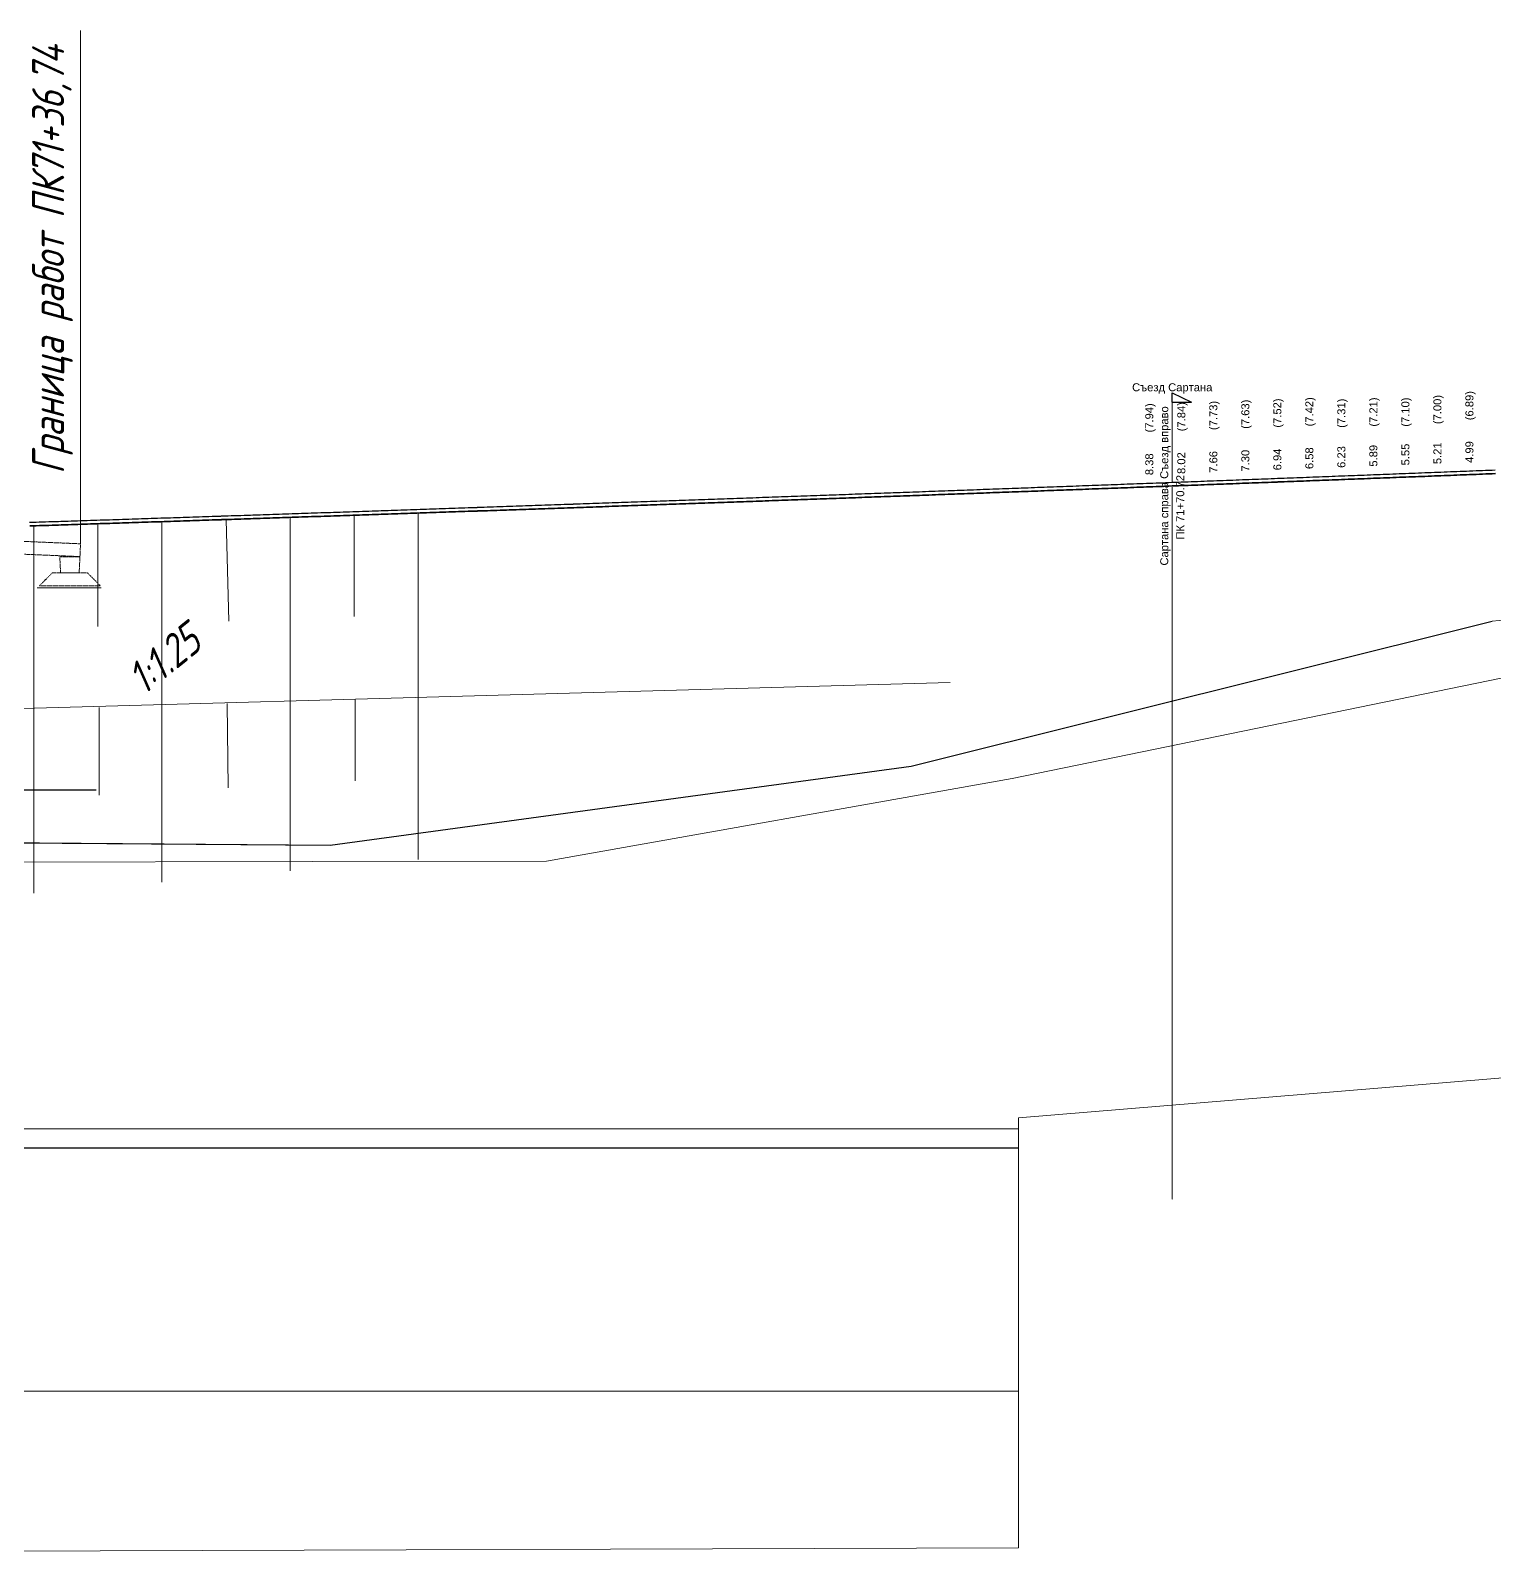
# Model space of a CAD drawing. Header units: millimetres. Extents: x 6546658 to 12951752, y -1354198 to 1102852.
# Drawn here: x 6933458 to 6979193, y -9450 to 38160 of the extents above; entities that cross this region are included whole.
import ezdxf
from ezdxf.enums import TextEntityAlignment as Align

# ---------------------------------------------------------------- set-up
doc = ezdxf.new("R2018")
doc.units = ezdxf.units.MM
for name, pattern in [('ACAD_ISO10W100', [18.5, 12, -3, 0.5, -3]), ('axis', [1.11, 0.75, -0.12, 0.12, -0.12]), ('DASHED', [0.75, 0.5, -0.25])]:
    doc.linetypes.add(name, pattern=pattern)
doc.layers.get('Defpoints').update_dxf_attribs({"color": 254, "lineweight": 0})
for name, color, linetype, lineweight in [('04_Невидимые', 3, 'Continuous', 13), ('1-Примечания', 4, 'Continuous', 25), ('1-Размеры', 1, 'Continuous', 25), ('1-Текст_3', 250, 'Continuous', 25), ('1-Штриховка', 8, 'Continuous', 9), ('ИС_TXT', 4, 'Continuous', 18), ('ИС_Основная', 7, 'Continuous', 35), ('ИС_Тонкая', 3, 'Continuous', 18), ('Размеры', 3, 'Continuous', 15)]:
    doc.layers.add(name, color=color, linetype=linetype, lineweight=lineweight)
for name, color, linetype in [('Геология', 250, 'Continuous'), ('Коммуникации', 7, 'Continuous'), ('Красный профиль', 1, 'Continuous'), ('Рабочие отметки', 7, 'Continuous'), ('Рабочие отметки доп.', 7, 'Continuous'), ('Рассекаемые подобъекты', 7, 'Continuous'), ('Черный профиль', 3, 'Continuous')]:
    doc.layers.add(name, color=color, linetype=linetype)
doc.styles.add('ISOCPEUR', font='isocpeur.ttf', dxfattribs={"width": 0.8, "oblique": 15})
doc.styles.add('ISOCPEUR_', font='isocpeur.ttf', dxfattribs={"width": 0.8, "oblique": 15, "height": 250})
doc.styles.get("Standard").update_dxf_attribs({"font": 'arial.ttf'})

# ---------------------------------------------------------------- blocks, each defined once
blk = doc.blocks.new('*U219')
at = {"layer": '1-Примечания', "linetype": 'Continuous'}
blk.add_line((0, 0), (8.5, 0), dxfattribs=at)
for points in [[(11, 0), (11, 5), (21, 5)], [(13.12, 2.12), (11, 0), (8.88, 2.12)]]:
    blk.add_lwpolyline(points, dxfattribs=at)
at = {"layer": '1-Текст_3', "lineweight": 30, "oblique": 15, "width": 0.8, "flags": 104}
blk.add_attdef('ВЫСОТА', text='', height=3, dxfattribs=at).set_placement((-0.76, 10.17), align=Align.MIDDLE_CENTER)
at = {"layer": '1-Текст_3', "lineweight": 30, "width": 0.8, "flags": 104}
blk.add_attdef('ПРИМЕЧАНИЕ', text='', height=3, dxfattribs=at).set_placement((16, 4.25), align=Align.TOP_CENTER)
blk = doc.blocks.new('кун')
at = {"linetype": 'Continuous'}
for p, q in [((80707, 11159), (93789, 12329)), ((62559, 6627), (80707, 11159)), ((65721, 6245), (87482, 10708)), ((44410, 4163), (62559, 6627)), ((51168, 3658), (65721, 6245)), ((26262, 4300), (44410, 4163)), ((28773, 3624), (43861, 3648)), ((43861, 3648), (51168, 3658)), ((1500, -4700), (65919, -4700)), ((1500, -12900), (65919, -12900))]:
    blk.add_line(p, q, dxfattribs=at)
at = {"layer": 'Defpoints', "color": 1, "linetype": 'Continuous'}
for p, q in [((65919, -4363), (100000, -1546)), ((65919, -17795), (65919, -4363)), ((1500, -18000), (65919, -17795))]:
    blk.add_line(p, q, dxfattribs=at)
at = {"layer": 'Геология', "color": 5, "linetype": 'ACAD_ISO10W100', "lineweight": 25}
blk.add_line((1500, -5300), (65919, -5300), dxfattribs=at)

msp = doc.modelspace()

# ---------------------------------------------------------------- linework, layer by layer
at = {"layer": '04_Невидимые', "color": 4, "linetype": 'DASHED', "ltscale": 50, "flags": 128}
for points in [[(6927037.5, 22463.2), (6935020.5, 22123.9)], [(6927020.5, 22063.6), (6935003.5, 21724.3)], [(6935003.5, 21724.3), (6935020.5, 22123.9)], [(6935003.5, 21724.3), (6935003.5, 21714.3)]]:
    msp.add_lwpolyline(points, dxfattribs=at)
for points in [[(6935003.5, 21714.3), (6934979.5, 21234.3), (6934958.5, 21214.3), (6934418.5, 21214.3), (6934397.5, 21234.3), (6934373.5, 21714.3)], [(6933738.5, 20814.3), (6935638.5, 20814.3), (6935238.5, 21214.3), (6934138.5, 21214.3)]]:
    msp.add_lwpolyline(points, close=True, dxfattribs=at)
at = {"layer": 'ИС_TXT', "color": 5, "ltscale": 0.05}
msp.add_line((6933669.1, 20750.8, 999), (6935669.1, 20750.8, 999), dxfattribs=at)
at = {"layer": 'ИС_Основная', "flags": 128}
msp.add_lwpolyline([(6933434.9, 22681.6), (6933534.9, 22684.9), (6933634.8, 22688.1), (6933734.8, 22691.4), (6933834.8, 22694.6), (6933934.7, 22697.8), (6934034.7, 22701.1), (6934134.7, 22704.3), (6934234.6, 22707.6), (6934334.6, 22710.8), (6934412.3, 22713.3), (6934434.6, 22714.1), (6934534.5, 22717.3), (6934634.5, 22720.6), (6934734.5, 22723.8), (6934834.4, 22727.1), (6934934.4, 22730.3), (6935034.4, 22733.6), (6935134.3, 22736.8), (6935234.3, 22740.1), (6935334.3, 22743.4), (6935412.4, 22745.9), (6935434.2, 22746.6), (6935534.2, 22749.9), (6935634.2, 22753.2), (6935734.1, 22756.4), (6935834.1, 22759.7), (6935934.1, 22763), (6936034, 22766.2), (6936134, 22769.5), (6936234, 22772.8), (6936333.9, 22776.1), (6936412.4, 22778.6), (6936433.9, 22779.3), (6936533.9, 22782.6), (6936633.8, 22785.9), (6936733.8, 22789.2), (6936833.8, 22792.5), (6936933.7, 22795.8), (6937033.7, 22799), (6937133.7, 22802.3), (6937233.6, 22805.6), (6937333.6, 22808.9), (6937412.4, 22811.5), (6937433.6, 22812.2), (6937533.5, 22815.5), (6937633.5, 22818.8), (6937733.5, 22822.1), (6937833.4, 22825.4), (6937933.4, 22828.7), (6938033.4, 22832), (6938133.3, 22835.3), (6938233.3, 22838.6), (6938333.3, 22841.9), (6938412.4, 22844.5), (6938433.2, 22845.2), (6938533.2, 22848.5), (6938633.2, 22851.8), (6938733.1, 22855.1), (6938833.1, 22858.5), (6938933.1, 22861.8), (6939033, 22865.1), (6939133, 22868.4), (6939233, 22871.7), (6939332.9, 22875.1), (6939412.4, 22877.7), (6939432.9, 22878.4), (6939532.9, 22881.7), (6939632.8, 22885), (6939732.8, 22888.3), (6939832.8, 22891.7), (6939932.7, 22895), (6940032.7, 22898.3), (6940132.7, 22901.7), (6940232.6, 22905), (6940332.6, 22908.3), (6940412.4, 22911), (6940432.6, 22911.7), (6940532.5, 22915), (6940632.5, 22918.4), (6940732.5, 22921.7), (6940832.4, 22925), (6940932.4, 22928.4), (6941032.4, 22931.7), (6941132.3, 22935.1), (6941232.3, 22938.4), (6941332.3, 22941.8), (6941412.5, 22944.5), (6941432.2, 22945.1), (6941532.2, 22948.5), (6941632.2, 22951.8), (6941732.1, 22955.2), (6941832.1, 22958.5), (6941932.1, 22961.9), (6942032, 22965.3), (6942132, 22968.6), (6942232, 22972), (6942331.9, 22975.4), (6942412.5, 22978.1), (6942431.9, 22978.7), (6942531.9, 22982.1), (6942631.9, 22985.5), (6942731.8, 22988.8), (6942831.8, 22992.2), (6942931.8, 22995.6), (6943031.7, 22999), (6943131.7, 23002.3), (6943231.7, 23005.7), (6943331.6, 23009.1), (6943412.5, 23011.8), (6943431.6, 23012.5), (6943531.6, 23015.8), (6943631.5, 23019.2), (6943731.5, 23022.6), (6943831.5, 23026), (6943931.4, 23029.4), (6944031.4, 23032.8), (6944131.4, 23036.2), (6944231.3, 23039.6), (6944331.3, 23043), (6944412.5, 23045.7), (6944431.3, 23046.4), (6944531.2, 23049.8), (6944631.2, 23053.2), (6944731.2, 23056.6), (6944831.1, 23060), (6944931.1, 23063.4), (6945031.1, 23066.8), (6945131, 23070.2), (6945231, 23073.6), (6945331, 23077), (6945412.5, 23079.8), (6945430.9, 23080.4), (6945530.9, 23083.8), (6945630.9, 23087.2), (6945730.8, 23090.6), (6945830.8, 23094.1), (6945930.8, 23097.5), (6946030.7, 23100.9), (6946130.7, 23104.3), (6946230.7, 23107.7), (6946330.6, 23111.2), (6946412.5, 23114), (6946430.6, 23114.6), (6946530.6, 23118), (6946630.5, 23121.4), (6946730.5, 23124.9), (6946830.5, 23128.3), (6946930.4, 23131.7), (6947030.4, 23135.2), (6947130.4, 23138.6), (6947230.3, 23142), (6947330.3, 23145.5), (6947412.6, 23148.3), (6947430.3, 23148.9), (6947530.2, 23152.4), (6947630.2, 23155.8), (6947730.2, 23159.2), (6947830.1, 23162.7), (6947930.1, 23166.1), (6948030.1, 23169.6), (6948130, 23173), (6948230, 23176.5), (6948330, 23179.9), (6948412.6, 23182.8), (6948429.9, 23183.4), (6948529.9, 23186.8), (6948629.9, 23190.3), (6948729.8, 23193.8), (6948829.8, 23197.2), (6948929.8, 23200.7), (6949029.7, 23204.2), (6949129.7, 23207.6), (6949229.7, 23211.1), (6949329.6, 23214.6), (6949412.6, 23217.4), (6949429.6, 23218), (6949529.6, 23221.5), (6949629.5, 23225), (6949729.5, 23228.4), (6949829.5, 23231.9), (6949929.4, 23235.4), (6950029.4, 23238.9), (6950129.4, 23242.3), (6950229.3, 23245.8), (6950329.3, 23249.3), (6950412.6, 23252.2), (6950429.3, 23252.8), (6950529.2, 23256.3), (6950629.2, 23259.8), (6950729.2, 23263.3), (6950829.1, 23266.7), (6950929.1, 23270.2), (6951029.1, 23273.7), (6951129, 23277.2), (6951229, 23280.7), (6951329, 23284.2), (6951412.6, 23287.1), (6951428.9, 23287.7), (6951528.9, 23291.2), (6951628.9, 23294.7), (6951728.8, 23298.2), (6951828.8, 23301.7), (6951928.8, 23305.2), (6952028.7, 23308.7), (6952128.7, 23312.3), (6952228.7, 23315.8), (6952328.6, 23319.3), (6952412.6, 23322.2), (6952428.6, 23322.8), (6952528.6, 23326.3), (6952628.5, 23329.8), (6952728.5, 23333.3), (6952828.5, 23336.9), (6952928.4, 23340.4), (6953028.4, 23343.9), (6953128.4, 23347.4), (6953228.4, 23350.9), (6953328.3, 23354.5), (6953412.7, 23357.5), (6953428.3, 23358), (6953528.3, 23361.5), (6953628.2, 23365.1), (6953728.2, 23368.6), (6953828.2, 23372.1), (6953928.1, 23375.7), (6954028.1, 23379.2), (6954128.1, 23382.7), (6954228, 23386.3), (6954328, 23389.8), (6954412.7, 23392.8), (6954428, 23393.4), (6954527.9, 23396.9), (6954627.9, 23400.5), (6954727.9, 23404), (6954827.8, 23407.6), (6954927.8, 23411.1), (6955027.8, 23414.7), (6955127.7, 23418.2), (6955227.7, 23421.8), (6955327.7, 23425.3), (6955412.7, 23428.3), (6955427.6, 23428.9), (6955527.6, 23432.4), (6955627.6, 23436), (6955727.5, 23439.6), (6955827.5, 23443.1), (6955927.5, 23446.7), (6956027.4, 23450.3), (6956127.4, 23453.8), (6956227.4, 23457.4), (6956327.3, 23461), (6956412.7, 23464), (6956427.3, 23464.5), (6956527.3, 23468.1), (6956627.2, 23471.7), (6956727.2, 23475.3), (6956827.2, 23478.8), (6956927.1, 23482.4), (6957027.1, 23486), (6957127.1, 23489.6), (6957227, 23493.2), (6957327, 23496.8), (6957412.7, 23499.8), (6957427, 23500.3), (6957526.9, 23503.9), (6957626.9, 23507.5), (6957726.9, 23511.1), (6957826.8, 23514.7), (6957926.8, 23518.3), (6958026.8, 23521.9), (6958126.7, 23525.5), (6958226.7, 23529.1), (6958326.7, 23532.7), (6958412.8, 23535.8), (6958426.6, 23536.3), (6958526.6, 23539.9), (6958626.6, 23543.5), (6958726.5, 23547.1), (6958826.5, 23550.7), (6958926.5, 23554.3), (6959026.4, 23557.9), (6959126.4, 23561.5), (6959226.4, 23565.2), (6959326.3, 23568.8), (6959412.8, 23571.9), (6959426.3, 23572.4), (6959526.3, 23576), (6959626.2, 23579.6), (6959726.2, 23583.2), (6959826.2, 23586.9), (6959926.1, 23590.5), (6960026.1, 23594.1), (6960126.1, 23597.7), (6960226, 23601.4), (6960326, 23605), (6960412.8, 23608.2), (6960426, 23608.6), (6960525.9, 23612.3), (6960625.9, 23615.9), (6960725.9, 23619.5), (6960825.8, 23623.2), (6960925.8, 23626.8), (6961025.8, 23630.5), (6961125.7, 23634.1), (6961225.7, 23637.7), (6961325.7, 23641.4), (6961412.8, 23644.6), (6961425.6, 23645), (6961525.6, 23648.7), (6961625.6, 23652.3), (6961725.5, 23656), (6961825.5, 23659.6), (6961925.5, 23663.3), (6962025.4, 23666.9), (6962125.4, 23670.6), (6962225.4, 23674.3), (6962325.3, 23677.9), (6962412.8, 23681.1), (6962425.3, 23681.6), (6962525.3, 23685.2), (6962625.2, 23688.9), (6962725.2, 23692.6), (6962825.2, 23696.2), (6962925.1, 23699.9), (6963025.1, 23703.6), (6963125.1, 23707.2), (6963225, 23710.9), (6963325, 23714.6), (6963412.8, 23717.8), (6963425, 23718.3), (6963524.9, 23721.9), (6963624.9, 23725.6), (6963724.9, 23729.3), (6963824.9, 23733), (6963924.8, 23736.7), (6964024.8, 23740.3), (6964124.8, 23744), (6964224.7, 23747.7), (6964324.7, 23751.4), (6964412.9, 23754.7), (6964424.7, 23755.1), (6964524.6, 23758.8), (6964624.6, 23762.5), (6964724.6, 23766.2), (6964824.5, 23769.9), (6964924.5, 23773.6), (6965024.5, 23777.3), (6965124.4, 23781), (6965224.4, 23784.7), (6965324.4, 23788.4), (6965412.9, 23791.7), (6965424.3, 23792.1), (6965524.3, 23795.8), (6965624.3, 23799.5), (6965724.2, 23803.2), (6965824.2, 23806.9), (6965924.2, 23810.6), (6966024.1, 23814.3), (6966124.1, 23818.1), (6966224.1, 23821.8), (6966324, 23825.5), (6966412.9, 23828.8), (6966424, 23829.2), (6966524, 23832.9), (6966623.9, 23836.7), (6966723.9, 23840.4), (6966823.9, 23844.1), (6966923.8, 23847.8), (6967023.8, 23851.6), (6967123.8, 23855.3), (6967223.7, 23859), (6967323.7, 23862.8), (6967412.9, 23866.1), (6967423.7, 23866.5), (6967523.6, 23870.2), (6967623.6, 23874), (6967723.6, 23877.7), (6967823.5, 23881.4), (6967923.5, 23885.2), (6968023.5, 23888.9), (6968123.4, 23892.7), (6968223.4, 23896.4), (6968323.4, 23900.2), (6968412.9, 23903.5), (6968423.3, 23903.9), (6968523.3, 23907.7), (6968623.3, 23911.4), (6968723.2, 23915.2), (6968823.2, 23918.9), (6968923.2, 23922.7), (6969023.1, 23926.4), (6969123.1, 23930.2), (6969223.1, 23934), (6969323, 23937.7), (6969412.9, 23941.1), (6969423, 23941.5), (6969523, 23945.2), (6969622.9, 23949), (6969722.9, 23952.8), (6969822.9, 23956.6), (6969922.8, 23960.3), (6970022.8, 23964.1), (6970122.8, 23967.9), (6970222.7, 23971.6), (6970322.7, 23975.4), (6970413, 23978.8), (6970422.7, 23979.2), (6970522.6, 23983), (6970622.6, 23986.8), (6970722.6, 23990.5), (6970822.5, 23994.3), (6970922.5, 23998.1), (6971022.5, 24001.9), (6971122.4, 24005.7), (6971222.4, 24009.5), (6971322.4, 24013.3), (6971413, 24016.7), (6971422.3, 24017.1), (6971522.3, 24020.9), (6971622.3, 24024.7), (6971722.2, 24028.5), (6971822.2, 24032.3), (6971922.2, 24036.1), (6972022.1, 24039.9), (6972122.1, 24043.7), (6972222.1, 24047.5), (6972322, 24051.3), (6972413, 24054.7), (6972422, 24055.1), (6972522, 24058.9), (6972621.9, 24062.7), (6972721.9, 24066.5), (6972821.9, 24070.3), (6972921.8, 24074.1), (6973021.8, 24078), (6973121.8, 24081.8), (6973221.7, 24085.6), (6973321.7, 24089.4), (6973413, 24092.9), (6973421.7, 24093.2), (6973521.6, 24097.1), (6973621.6, 24100.9), (6973721.6, 24104.7), (6973821.5, 24108.5), (6973921.5, 24112.4), (6974021.5, 24116.2), (6974121.4, 24120), (6974221.4, 24123.9), (6974321.4, 24127.7), (6974413, 24131.2), (6974421.4, 24131.5), (6974521.3, 24135.4), (6974621.3, 24139.2), (6974721.3, 24143.1), (6974821.2, 24146.9), (6974921.2, 24150.8), (6975021.2, 24154.6), (6975121.1, 24158.5), (6975221.1, 24162.3), (6975321.1, 24166.2), (6975413, 24169.7), (6975421, 24170), (6975521, 24173.9), (6975621, 24177.7), (6975720.9, 24181.6), (6975820.9, 24185.4), (6975920.9, 24189.3), (6976020.8, 24193.1), (6976120.8, 24197), (6976220.8, 24200.9), (6976320.7, 24204.7), (6976413.1, 24208.3), (6976420.7, 24208.6), (6976520.7, 24212.5), (6976620.6, 24216.3), (6976720.6, 24220.2), (6976820.6, 24224.1), (6976920.5, 24228), (6977020.5, 24231.8), (6977120.5, 24235.7), (6977220.4, 24239.6), (6977320.4, 24243.5), (6977413.1, 24247.1), (6977420.4, 24247.4), (6977520.3, 24251.2), (6977620.3, 24255.1), (6977720.3, 24259), (6977820.2, 24262.9), (6977920.2, 24266.8), (6978020.2, 24270.7), (6978120.1, 24274.6), (6978220.1, 24278.5), (6978320.1, 24282.4), (6978413.1, 24286), (6978420, 24286.3), (6978520, 24290.2), (6978620, 24294), (6978719.9, 24297.9), (6978819.9, 24301.9), (6978919.9, 24305.8), (6979019.8, 24309.7), (6979119.8, 24313.6), (6979219.8, 24317.5)], dxfattribs=at)
at = {"layer": 'ИС_Тонкая'}
for points in [[(6935020.5, 22123.9), (6935020.5, 38160)], [(6939565.7, 22882.8), (6939654.7, 19703.3)], [(6941565.7, 22949.6), (6941565.7, 11908.6)], [(6943565.7, 23017), (6943565.7, 19855)], [(6945565.7, 23085), (6945565.7, 12259.7)], [(6933565.7, 22685.9), (6933565.7, 11206.4)], [(6935565.7, 22750.9), (6935565.7, 19544.8)], [(6937565.7, 22816.6), (6937565.7, 11557.5)], [(6919829.9, 16606.6), (6962188.4, 17792.2)], [(6943598.6, 17272.1), (6943598.6, 14714.6)], [(6935598.6, 17006), (6935598.6, 14272.2)], [(6939598.6, 17137.9), (6939631.7, 14496.4)]]:
    msp.add_lwpolyline(points, dxfattribs=at)
at = {"layer": 'Коммуникации', "linetype": 'Continuous'}
for p, q in [((6969125.6, 26545.4), (6969125.6, 26845.4)), ((6969125.6, 26845.4), (6969725.6, 26545.4)), ((6969125.6, 26545.4), (6969725.6, 26545.4))]:
    msp.add_line(p, q, dxfattribs=at)
at = {"layer": 'Коммуникации', "linetype": 'Continuous', "lineweight": 15}
msp.add_line((6969125.6, 26545.4), (6969125.6, 24045.4), dxfattribs=at)
at = {"layer": 'Красный профиль', "linetype": 'Continuous', "flags": 128}
msp.add_lwpolyline([(6933431.2, 22796.6), (6933531.1, 22799.8), (6933631.1, 22803.1), (6933731.1, 22806.3), (6933831, 22809.5), (6933931, 22812.8), (6934031, 22816), (6934130.9, 22819.3), (6934230.9, 22822.5), (6934330.9, 22825.8), (6934408.6, 22828.3), (6934430.8, 22829), (6934530.8, 22832.3), (6934630.8, 22835.5), (6934730.7, 22838.8), (6934830.7, 22842), (6934930.6, 22845.3), (6935030.6, 22848.5), (6935130.6, 22851.8), (6935230.5, 22855), (6935330.5, 22858.3), (6935408.6, 22860.9), (6935430.5, 22861.6), (6935530.4, 22864.8), (6935630.4, 22868.1), (6935730.4, 22871.4), (6935830.3, 22874.6), (6935930.3, 22877.9), (6936030.3, 22881.2), (6936130.2, 22884.5), (6936230.2, 22887.7), (6936330.2, 22891), (6936408.6, 22893.6), (6936430.1, 22894.3), (6936530.1, 22897.6), (6936630.1, 22900.8), (6936730, 22904.1), (6936830, 22907.4), (6936930, 22910.7), (6937029.9, 22914), (6937129.9, 22917.3), (6937229.9, 22920.6), (6937329.8, 22923.9), (6937408.6, 22926.4), (6937429.8, 22927.1), (6937529.7, 22930.4), (6937629.7, 22933.7), (6937729.7, 22937), (6937829.6, 22940.3), (6937929.6, 22943.6), (6938029.6, 22946.9), (6938129.5, 22950.2), (6938229.5, 22953.5), (6938329.5, 22956.8), (6938408.6, 22959.5), (6938429.4, 22960.2), (6938529.4, 22963.5), (6938629.4, 22966.8), (6938729.3, 22970.1), (6938829.3, 22973.4), (6938929.3, 22976.7), (6939029.2, 22980), (6939129.2, 22983.3), (6939229.2, 22986.7), (6939329.1, 22990), (6939408.6, 22992.6), (6939429.1, 22993.3), (6939529.1, 22996.6), (6939629, 23000), (6939729, 23003.3), (6939828.9, 23006.6), (6939928.9, 23009.9), (6940028.9, 23013.3), (6940128.8, 23016.6), (6940228.8, 23019.9), (6940328.8, 23023.3), (6940408.6, 23025.9), (6940428.7, 23026.6), (6940528.7, 23029.9), (6940628.7, 23033.3), (6940728.6, 23036.6), (6940828.6, 23040), (6940928.6, 23043.3), (6941028.5, 23046.7), (6941128.5, 23050), (6941228.5, 23053.4), (6941328.4, 23056.7), (6941408.6, 23059.4), (6941428.4, 23060.1), (6941528.4, 23063.4), (6941628.3, 23066.8), (6941728.3, 23070.1), (6941828.3, 23073.5), (6941928.2, 23076.8), (6942028.2, 23080.2), (6942128.1, 23083.6), (6942228.1, 23086.9), (6942328.1, 23090.3), (6942408.6, 23093), (6942428, 23093.7), (6942528, 23097), (6942628, 23100.4), (6942727.9, 23103.8), (6942827.9, 23107.1), (6942927.9, 23110.5), (6943027.8, 23113.9), (6943127.8, 23117.3), (6943227.8, 23120.6), (6943327.7, 23124), (6943408.6, 23126.8), (6943427.7, 23127.4), (6943527.7, 23130.8), (6943627.6, 23134.2), (6943727.6, 23137.6), (6943827.6, 23140.9), (6943927.5, 23144.3), (6944027.5, 23147.7), (6944127.5, 23151.1), (6944227.4, 23154.5), (6944327.4, 23157.9), (6944408.6, 23160.7), (6944427.4, 23161.3), (6944527.3, 23164.7), (6944627.3, 23168.1), (6944727.2, 23171.5), (6944827.2, 23174.9), (6944927.2, 23178.3), (6945027.1, 23181.7), (6945127.1, 23185.1), (6945227.1, 23188.5), (6945327, 23191.9), (6945408.6, 23194.7), (6945427, 23195.3), (6945527, 23198.7), (6945626.9, 23202.2), (6945726.9, 23205.6), (6945826.9, 23209), (6945926.8, 23212.4), (6946026.8, 23215.8), (6946126.8, 23219.2), (6946226.7, 23222.7), (6946326.7, 23226.1), (6946408.6, 23228.9), (6946426.7, 23229.5), (6946526.6, 23232.9), (6946626.6, 23236.4), (6946726.6, 23239.8), (6946826.5, 23243.2), (6946926.5, 23246.7), (6947026.4, 23250.1), (6947126.4, 23253.5), (6947226.4, 23257), (6947326.3, 23260.4), (6947408.6, 23263.2), (6947426.3, 23263.8), (6947526.3, 23267.3), (6947626.2, 23270.7), (6947726.2, 23274.2), (6947826.2, 23277.6), (6947926.1, 23281.1), (6948026.1, 23284.5), (6948126.1, 23288), (6948226, 23291.4), (6948326, 23294.9), (6948408.6, 23297.7), (6948426, 23298.3), (6948525.9, 23301.8), (6948625.9, 23305.2), (6948725.9, 23308.7), (6948825.8, 23312.2), (6948925.8, 23315.6), (6949025.8, 23319.1), (6949125.7, 23322.5), (6949225.7, 23326), (6949325.7, 23329.5), (6949408.6, 23332.4), (6949425.6, 23333), (6949525.6, 23336.4), (6949625.5, 23339.9), (6949725.5, 23343.4), (6949825.5, 23346.8), (6949925.4, 23350.3), (6950025.4, 23353.8), (6950125.4, 23357.3), (6950225.3, 23360.8), (6950325.3, 23364.2), (6950408.6, 23367.1), (6950425.3, 23367.7), (6950525.2, 23371.2), (6950625.2, 23374.7), (6950725.2, 23378.2), (6950825.1, 23381.7), (6950925.1, 23385.2), (6951025.1, 23388.7), (6951125, 23392.2), (6951225, 23395.7), (6951325, 23399.1), (6951408.6, 23402.1), (6951424.9, 23402.6), (6951524.9, 23406.1), (6951624.9, 23409.6), (6951724.8, 23413.2), (6951824.8, 23416.7), (6951924.7, 23420.2), (6952024.7, 23423.7), (6952124.7, 23427.2), (6952224.6, 23430.7), (6952324.6, 23434.2), (6952408.6, 23437.2), (6952424.6, 23437.7), (6952524.5, 23441.2), (6952624.5, 23444.7), (6952724.5, 23448.3), (6952824.4, 23451.8), (6952924.4, 23455.3), (6953024.4, 23458.8), (6953124.3, 23462.4), (6953224.3, 23465.9), (6953324.3, 23469.4), (6953408.6, 23472.4), (6953424.2, 23472.9), (6953524.2, 23476.5), (6953624.2, 23480), (6953724.1, 23483.5), (6953824.1, 23487.1), (6953924.1, 23490.6), (6954024, 23494.1), (6954124, 23497.7), (6954224, 23501.2), (6954323.9, 23504.8), (6954408.6, 23507.8), (6954423.9, 23508.3), (6954523.8, 23511.8), (6954623.8, 23515.4), (6954723.8, 23518.9), (6954823.7, 23522.5), (6954923.7, 23526), (6955023.7, 23529.6), (6955123.6, 23533.1), (6955223.6, 23536.7), (6955323.6, 23540.2), (6955408.6, 23543.3), (6955423.5, 23543.8), (6955523.5, 23547.4), (6955623.5, 23550.9), (6955723.4, 23554.5), (6955823.4, 23558), (6955923.4, 23561.6), (6956023.3, 23565.2), (6956123.3, 23568.7), (6956223.3, 23572.3), (6956323.2, 23575.9), (6956408.6, 23578.9), (6956423.2, 23579.5), (6956523.2, 23583), (6956623.1, 23586.6), (6956723.1, 23590.2), (6956823, 23593.8), (6956923, 23597.3), (6957023, 23600.9), (6957122.9, 23604.5), (6957222.9, 23608.1), (6957322.9, 23611.7), (6957408.6, 23614.8), (6957422.8, 23615.3), (6957522.8, 23618.9), (6957622.8, 23622.4), (6957722.7, 23626), (6957822.7, 23629.6), (6957922.7, 23633.2), (6958022.6, 23636.8), (6958122.6, 23640.4), (6958222.6, 23644), (6958322.5, 23647.6), (6958408.6, 23650.7), (6958422.5, 23651.2), (6958522.5, 23654.8), (6958622.4, 23658.4), (6958722.4, 23662), (6958822.4, 23665.6), (6958922.3, 23669.2), (6959022.3, 23672.9), (6959122.2, 23676.5), (6959222.2, 23680.1), (6959322.2, 23683.7), (6959408.6, 23686.8), (6959422.1, 23687.3), (6959522.1, 23690.9), (6959622.1, 23694.6), (6959722, 23698.2), (6959822, 23701.8), (6959922, 23705.4), (6960021.9, 23709), (6960121.9, 23712.7), (6960221.9, 23716.3), (6960321.8, 23719.9), (6960408.6, 23723.1), (6960421.8, 23723.6), (6960521.8, 23727.2), (6960621.7, 23730.8), (6960721.7, 23734.5), (6960821.7, 23738.1), (6960921.6, 23741.7), (6961021.6, 23745.4), (6961121.6, 23749), (6961221.5, 23752.7), (6961321.5, 23756.3), (6961408.6, 23759.5), (6961421.5, 23760), (6961521.4, 23763.6), (6961621.4, 23767.3), (6961721.3, 23770.9), (6961821.3, 23774.6), (6961921.3, 23778.2), (6962021.2, 23781.9), (6962121.2, 23785.5), (6962221.2, 23789.2), (6962321.1, 23792.8), (6962408.6, 23796), (6962421.1, 23796.5), (6962521.1, 23800.2), (6962621, 23803.8), (6962721, 23807.5), (6962821, 23811.2), (6962920.9, 23814.8), (6963020.9, 23818.5), (6963120.9, 23822.2), (6963220.8, 23825.8), (6963320.8, 23829.5), (6963408.6, 23832.7), (6963420.8, 23833.2), (6963520.7, 23836.9), (6963620.7, 23840.5), (6963720.7, 23844.2), (6963820.6, 23847.9), (6963920.6, 23851.6), (6964020.5, 23855.3), (6964120.5, 23859), (6964220.5, 23862.6), (6964320.4, 23866.3), (6964408.6, 23869.6), (6964420.4, 23870), (6964520.4, 23873.7), (6964620.3, 23877.4), (6964720.3, 23881.1), (6964820.3, 23884.8), (6964920.2, 23888.5), (6965020.2, 23892.2), (6965120.2, 23895.9), (6965220.1, 23899.6), (6965320.1, 23903.3), (6965408.6, 23906.6), (6965420.1, 23907), (6965520, 23910.7), (6965620, 23914.4), (6965720, 23918.1), (6965819.9, 23921.8), (6965919.9, 23925.5), (6966019.9, 23929.3), (6966119.8, 23933), (6966219.8, 23936.7), (6966319.8, 23940.4), (6966408.6, 23943.7), (6966419.7, 23944.1), (6966519.7, 23947.9), (6966619.6, 23951.6), (6966719.6, 23955.3), (6966819.6, 23959), (6966919.5, 23962.8), (6967019.5, 23966.5), (6967119.5, 23970.2), (6967219.4, 23973.9), (6967319.4, 23977.7), (6967408.6, 23981), (6967419.4, 23981.4), (6967519.3, 23985.1), (6967619.3, 23988.9), (6967719.3, 23992.6), (6967819.2, 23996.4), (6967919.2, 24000.1), (6968019.2, 24003.8), (6968119.1, 24007.6), (6968219.1, 24011.3), (6968319.1, 24015.1), (6968408.6, 24018.4), (6968419, 24018.8), (6968519, 24022.6), (6968619, 24026.3), (6968718.9, 24030.1), (6968818.9, 24033.8), (6968918.8, 24037.6), (6969018.8, 24041.4), (6969118.8, 24045.1), (6969218.7, 24048.9), (6969318.7, 24052.6), (6969408.6, 24056), (6969418.7, 24056.4), (6969518.6, 24060.2), (6969618.6, 24063.9), (6969718.6, 24067.7), (6969818.5, 24071.5), (6969918.5, 24075.2), (6970018.5, 24079), (6970118.4, 24082.8), (6970218.4, 24086.6), (6970318.4, 24090.3), (6970408.6, 24093.8), (6970418.3, 24094.1), (6970518.3, 24097.9), (6970618.3, 24101.7), (6970718.2, 24105.5), (6970818.2, 24109.2), (6970918.2, 24113), (6971018.1, 24116.8), (6971118.1, 24120.6), (6971218.1, 24124.4), (6971318, 24128.2), (6971408.6, 24131.6), (6971418, 24132), (6971517.9, 24135.8), (6971617.9, 24139.6), (6971717.9, 24143.4), (6971817.8, 24147.2), (6971917.8, 24151), (6972017.8, 24154.8), (6972117.7, 24158.6), (6972217.7, 24162.4), (6972317.7, 24166.2), (6972408.6, 24169.7), (6972417.6, 24170), (6972517.6, 24173.8), (6972617.6, 24177.6), (6972717.5, 24181.4), (6972817.5, 24185.2), (6972917.5, 24189.1), (6973017.4, 24192.9), (6973117.4, 24196.7), (6973217.4, 24200.5), (6973317.3, 24204.3), (6973408.6, 24207.8), (6973417.3, 24208.2), (6973517.3, 24212), (6973617.2, 24215.8), (6973717.2, 24219.6), (6973817.1, 24223.5), (6973917.1, 24227.3), (6974017.1, 24231.1), (6974117, 24235), (6974217, 24238.8), (6974317, 24242.6), (6974408.6, 24246.1), (6974416.9, 24246.5), (6974516.9, 24250.3), (6974616.9, 24254.1), (6974716.8, 24258), (6974816.8, 24261.8), (6974916.8, 24265.7), (6975016.7, 24269.5), (6975116.7, 24273.4), (6975216.7, 24277.2), (6975316.6, 24281.1), (6975408.6, 24284.6), (6975416.6, 24284.9), (6975516.6, 24288.8), (6975616.5, 24292.6), (6975716.5, 24296.5), (6975816.5, 24300.3), (6975916.4, 24304.2), (6976016.4, 24308.1), (6976116.3, 24311.9), (6976216.3, 24315.8), (6976316.3, 24319.7), (6976408.6, 24323.2), (6976416.2, 24323.5), (6976516.2, 24327.4), (6976616.2, 24331.3), (6976716.1, 24335.1), (6976816.1, 24339), (6976916.1, 24342.9), (6977016, 24346.8), (6977116, 24350.6), (6977216, 24354.5), (6977315.9, 24358.4), (6977408.6, 24362), (6977415.9, 24362.3), (6977515.9, 24366.2), (6977615.8, 24370), (6977715.8, 24373.9), (6977815.8, 24377.8), (6977915.7, 24381.7), (6978015.7, 24385.6), (6978115.7, 24389.5), (6978215.6, 24393.4), (6978315.6, 24397.3), (6978408.6, 24400.9), (6978415.6, 24401.2), (6978515.5, 24405.1), (6978615.5, 24409), (6978715.4, 24412.9), (6978815.4, 24416.8), (6978915.4, 24420.7), (6979015.3, 24424.6), (6979115.3, 24428.5), (6979215.3, 24432.4)], dxfattribs=at)
at = {"layer": 'Рассекаемые подобъекты', "color": 7, "linetype": 'axis', "lineweight": 15, "ltscale": 15}
msp.add_line((6969125.8, 23889.1), (6969125.8, 1644.3), dxfattribs=at)
at = {"layer": 'Черный профиль', "linetype": 'Continuous', "flags": 128}
msp.add_lwpolyline([(6910800, 11446.6), (6924670.4, 12850.2), (6942818.9, 12713.2), (6960967.5, 15176.9), (6979116, 19709.1)], dxfattribs=at)

# ---------------------------------------------------------------- block references
at = {"layer": '1-Размеры', "transparency": 33554687}
ref = msp.add_blockref('*U219', (6927110.1, 12439.9), dxfattribs=dict(at, xscale=399.9999999999998, yscale=399.9999999999998, zscale=399.9999999999998, rotation=0.0002819284350356197))
lines = msp.add_mtext('\\W0.8000;12.44', dxfattribs={"layer": '1-Текст_3', "insert": (6926807.7, 16506.8), "char_height": 2.5, "attachment_point": 1, "rotation": 0.00028, "bg_fill": 3, "box_fill_scale": 1, "bg_fill_color": 256, "bg_fill_transparency": 0})
ref.add_attrib('ВЫСОТА', '', (6926807.7, 16506.8)).embed_mtext(lines)
lines = msp.add_mtext('\\W0.8000;', dxfattribs={"layer": '1-Текст_3', "insert": (6933510.1, 14139.9), "char_height": 2.5, "attachment_point": 1, "rotation": 0.00028, "bg_fill": 3, "box_fill_scale": 1, "bg_fill_color": 256, "bg_fill_transparency": 0})
ref.add_attrib('ПРИМЕЧАНИЕ', '', (6933510.1, 14139.9)).embed_mtext(lines)

# ---------------------------------------------------------------- texts
at = {"layer": 'ИС_TXT', "extrusion": (-0.017452, 1.06865e-18, 0.999848), "style": 'ISOCPEUR', "oblique": 15, "width": 0.8}
msp.add_text('Граница работ ПК71+36,74', height=1000, rotation=180, dxfattribs=at).set_placement((-24300, 6932953.8, -121023.9), align=Align.MIDDLE_LEFT)
at = {"layer": 'Коммуникации', "linetype": 'Continuous', "lineweight": 15}
msp.add_text('Сартана справа Съезд вправо', height=250, rotation=90, dxfattribs=at).set_placement((6969000.6, 26420.4), align=Align.RIGHT)
msp.add_text('ПК 71+70.72', height=250, rotation=90, dxfattribs=at).set_placement((6969250.6, 24274.5), align=Align.TOP_RIGHT)
at = {"layer": 'Рабочие отметки', "linetype": 'Continuous'}
for s, p in [('5.55', (6976408.6, 24573.2)), ('5.21', (6977408.6, 24612)), ('4.99', (6978408.6, 24650.9)), ('8.38', (6968408.6, 24268.4)), ('8.02', (6969408.6, 24306)), ('7.66', (6970408.6, 24343.8)), ('7.30', (6971408.6, 24381.6)), ('6.94', (6972408.6, 24419.7)), ('6.58', (6973408.6, 24457.8)), ('6.23', (6974408.6, 24496.1)), ('5.89', (6975408.6, 24534.6))]:
    msp.add_text(s, height=250, rotation=90, dxfattribs=at).set_placement(p, align=Align.MIDDLE_LEFT)
at = {"layer": 'Рабочие отметки доп.', "linetype": 'Continuous'}
for s, p in [('(7.42)', (6973408.6, 25791.2)), ('(7.21)', (6975408.6, 25784.6)), ('(7.10)', (6976408.6, 25781.6)), ('(7.00)', (6977408.6, 25862)), ('(6.89)', (6978408.6, 25984.2)), ('(7.94)', (6968408.6, 25601.8)), ('(7.84)', (6969408.6, 25639.4)), ('(7.73)', (6970408.6, 25677.1)), ('(7.63)', (6971408.6, 25715)), ('(7.52)', (6972408.6, 25753)), ('(7.31)', (6974408.6, 25746.1))]:
    msp.add_text(s, height=250, rotation=90, dxfattribs=at).set_placement(p, align=Align.MIDDLE_LEFT)
at = {"layer": 'Размеры', "color": 3, "insert": (6936363.7, 18150), "char_height": 1000, "attachment_point": 1, "rotation": 38.89437, "style": 'ISOCPEUR_'}
msp.add_mtext('1:1.25', dxfattribs=at)
at = {"layer": 'Рассекаемые подобъекты', "color": 7, "linetype": 'Continuous', "lineweight": 15}
msp.add_text('Съезд Сартана', height=250, dxfattribs=at).set_placement((6969125.8, 26889.1), align=Align.CENTER)

# ---------------------------------------------------------------- next in the draw order: block references
at = {"layer": '1-Штриховка'}
msp.add_blockref('кун', (6898408.6, 8550), dxfattribs=at)

doc.saveas('drawing.dxf')
